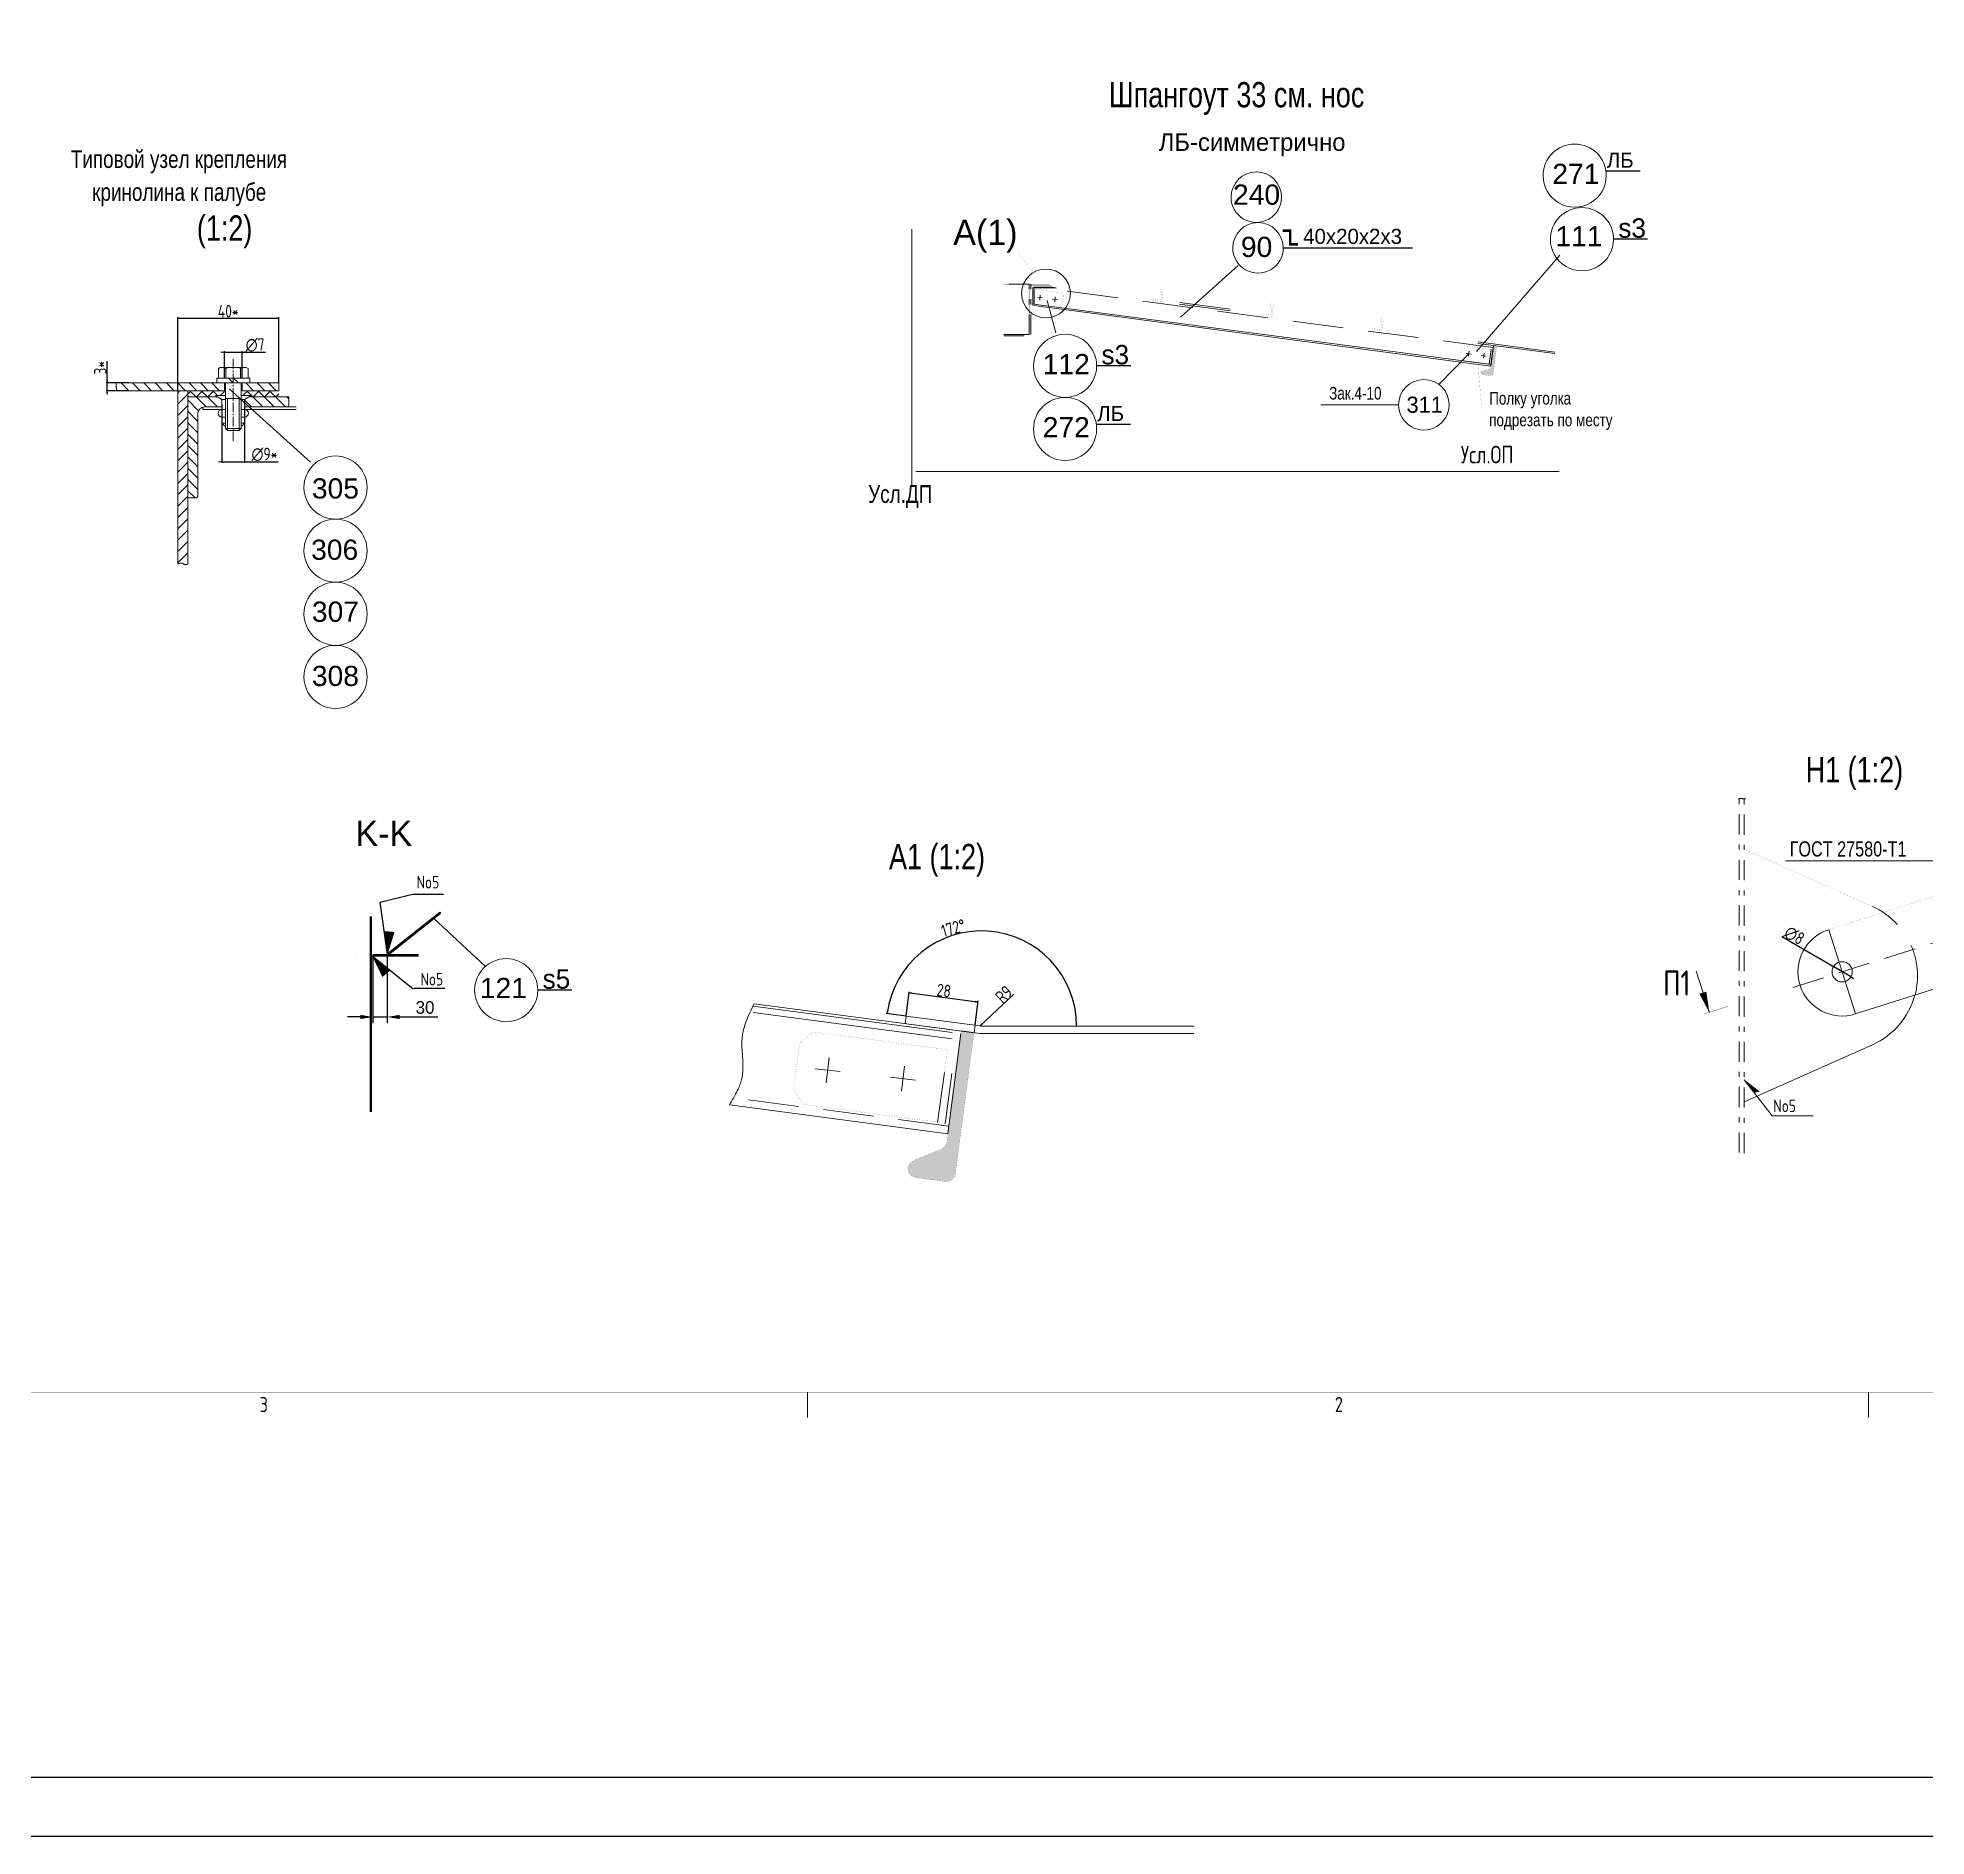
# Model space of a CAD drawing. Header units: millimetres. Extents: x 42007 to 66896, y -556 to 10827.
# Drawn here: x 58731 to 62469, y -556 to 3004 of the extents above; entities that cross this region are included whole.
import ezdxf
from ezdxf.enums import TextEntityAlignment as Align

# ---------------------------------------------------------------- set-up
doc = ezdxf.new("R2010")
doc.units = ezdxf.units.MM
for name, pattern in [('K5LT32769', [0]), ('K5LT32775', [0]), ('K5LT32781', [90, 40, -20, 10, -20]), ('K5LT32782', [150, 100, -50]), ('K5LT32783', [75, 50, -25]), ('K5LT32784', [95.25, 63.5, -31.75]), ('K5LT32785', [95.25, 63.5, -31.75]), ('K5LT32786', [25.318241, 20.818241, -1.5, 1.5, -1.5]), ('K5LT32787', [28.574999, 19.049999, -3.175, 3.175, -3.175]), ('K5LT_BASIC', [0]), ('K5LT_THIN', [0])]:
    doc.linetypes.add(name, pattern=pattern)
doc.layers.get('Defpoints').update_dxf_attribs({"color": 250})
doc.layers.add('pen_7', color=1, linetype='Continuous')
doc.styles.add('KDIMTEXTSTYLE', font='GOST_AU.SHX', dxfattribs={"width": 0.96, "oblique": 15, "height": 5})
doc.styles.add('KTEXTSTYLE', font='GOST_AU.SHX', dxfattribs={"width": 0.96, "height": 5})
doc.styles.add('style5', font='arial.ttf', dxfattribs={"height": 3})
doc.dimstyles.new('ISO-10', dxfattribs={"dimscale": 10, "dimtxt": 2.5, "dimasz": 2.5, "dimexe": 1.25, "dimexo": 0, "dimtad": 1, "dimdec": 0, "dimtxsty": 'Standard', "dimcen": 2.5, "dimclrd": 7, "dimclre": 7, "dimclrt": 6, "dimadec": 0, "dimazin": 0, "dimtfac": 1, "dimtdec": 0, "dimtmove": 0, "dimatfit": 3, "dimfxl": 0, "dimarcsym": 0})
doc.dimstyles.new('KDIMSTYLE (1.00)', dxfattribs={"dimtxt": 5, "dimasz": 1, "dimexe": 2, "dimexo": 0, "dimgap": 1, "dimtad": 1, "dimtxsty": 'KDIMTEXTSTYLE', "dimsah": 1, "dimcen": 0, "dimdle": 1, "dimadec": 0, "dimazin": 0, "dimtfac": 0.667, "dimtmove": 0, "dimatfit": 3, "dimfxl": 0, "dimtvp": 1, "dimtolj": 1, "dimtzin": 0, "dimarcsym": 0})
pattern_1 = [(135, (48885.602, 4706.25), (-11.22532, -11.22532), [])]
pattern_2 = [(45, (48885.602, 4706.25), (-11.22532, 11.22532), []), (135, (48885.602, 4706.25), (-11.22532, -11.22532), [])]

# ---------------------------------------------------------------- blocks, each defined once
blk = doc.blocks.new('KDIMARROW_02')
blk.add_hatch(color=0).paths.add_polyline_path([(4.5, 0), (5, 0.7), (0, 0), (5, -0.7)])
at = {"color": 0, "linetype": 'K5LT_THIN', "lineweight": 18}
for p, q in [((0, 0), (-1, 0)), ((5, 0.7), (0, 0)), ((0, 0), (5, -0.7)), ((0, 0), (7, 0)), ((4.5, 0), (5, 0.7)), ((5, -0.7), (4.5, 0))]:
    blk.add_line(p, q, dxfattribs=at)
blk = doc.blocks.new('*D435')
at = {"color": 0, "lineweight": -2, "transparency": 16777216}
for p, q in [((59100.4, 2330.2), (59100.4, 2383.4)), ((59101.4, 2381.4), (59134.4, 2381.4)), ((59135.4, 2330.2), (59135.4, 2383.4)), ((59135.4, 2381.4), (59181.4, 2381.4))]:
    blk.add_line(p, q, dxfattribs=at)
at = {"layer": 'Defpoints', "color": 0, "transparency": 16777216}
for p in [(59135.4, 2381.4), (59100.4, 2330.2), (59135.4, 2330.2)]:
    blk.add_point(p, dxfattribs=at)
at = {"color": 0, "lineweight": -2, "transparency": 16777216, "rotation": 180}
blk.add_blockref('KDIMARROW_02', (59100.4, 2381.4), dxfattribs=at)
at = {"color": 0, "lineweight": -2, "transparency": 16777216}
blk.add_blockref('KDIMARROW_02', (59135.4, 2381.4), dxfattribs=at)
at = {"color": 7, "transparency": 16777216, "insert": (59161.1, 2395.9), "char_height": 5, "attachment_point": 5, "style": 'KDIMTEXTSTYLE'}
blk.add_mtext('\\A1;\\H25.0;\\W0.965;\\Q0;\\Q0;\\Q0;∅\\Q0;\\H25.0;\\W0.965;\\Q0;\\H25.0;\\W0.965;\\Q0;\\Q0;7', dxfattribs=at)
blk = doc.blocks.new('*D436')
at = {"color": 0, "lineweight": -2, "transparency": 16777216}
for p, q in [((59095.4, 2278.1), (59095.4, 2162.8)), ((59140.4, 2278.1), (59140.4, 2162.8)), ((59096.4, 2164.8), (59139.4, 2164.8)), ((59140.4, 2164.8), (59206.7, 2164.8))]:
    blk.add_line(p, q, dxfattribs=at)
at = {"layer": 'Defpoints', "color": 0, "transparency": 16777216}
for p in [(59095.4, 2278.1), (59140.4, 2278.1), (59140.4, 2164.8)]:
    blk.add_point(p, dxfattribs=at)
at = {"color": 0, "lineweight": -2, "transparency": 16777216, "rotation": 180}
blk.add_blockref('KDIMARROW_02', (59095.4, 2164.8), dxfattribs=at)
at = {"color": 0, "lineweight": -2, "transparency": 16777216}
blk.add_blockref('KDIMARROW_02', (59140.4, 2164.8), dxfattribs=at)
at = {"color": 7, "transparency": 16777216, "insert": (59179.5, 2179.3), "char_height": 5, "attachment_point": 5, "style": 'KDIMTEXTSTYLE'}
blk.add_mtext('\\A1;\\H25.0;\\W0.965;\\Q0;\\Q0;\\Q0;∅\\Q0;\\H25.0;\\W0.965;\\Q0;\\H25.0;\\W0.965;\\Q0;\\Q0;9\\H25.0;\\W0.965;\\Q0;\\Q0;*', dxfattribs=at)
blk = doc.blocks.new('*D437')
at = {"color": 0, "lineweight": -2, "transparency": 16777216}
for p, q in [((58868.3, 2320.6), (58868.3, 2363.8)), ((58911.2, 2320.6), (58866.3, 2320.6)), ((58868.3, 2306.1), (58868.3, 2319.6)), ((58911.2, 2305.1), (58866.3, 2305.1))]:
    blk.add_line(p, q, dxfattribs=at)
at = {"layer": 'Defpoints', "color": 0, "transparency": 16777216}
for p in [(58868.3, 2320.6), (58911.2, 2320.6), (58911.2, 2305.1)]:
    blk.add_point(p, dxfattribs=at)
at = {"color": 0, "lineweight": -2, "transparency": 16777216}
for p, rotation in [((58868.3, 2320.6), 90), ((58868.3, 2305.1), 270)]:
    blk.add_blockref('KDIMARROW_02', p, dxfattribs=dict(at, rotation=rotation))
at = {"color": 7, "transparency": 16777216, "insert": (58854.8, 2350.7), "char_height": 5, "attachment_point": 5, "rotation": 90, "style": 'KDIMTEXTSTYLE'}
blk.add_mtext('\\A1;\\H25.0;\\W0.965;\\Q0;\\H25.0;\\W0.965;\\Q0;\\Q0;3\\H25.0;\\W0.965;\\Q0;\\Q0;*', dxfattribs=at)
blk = doc.blocks.new('KDIMARROW_01')
blk.add_hatch(color=0).paths.add_polyline_path([(0, 0), (-5, 0.7), (-4.5, 0), (-5, -0.7)])
at = {"color": 0, "linetype": 'K5LT_THIN', "lineweight": 13}
for p, q in [((-4.5, 0), (-5, 0.7)), ((-5, 0.7), (0, 0)), ((0, 0), (-5, -0.7)), ((-5, -0.7), (-4.5, 0)), ((0, 0), (-1, 0))]:
    blk.add_line(p, q, dxfattribs=at)
blk = doc.blocks.new('*D438')
at = {"color": 0, "lineweight": -2, "transparency": 16777216}
for p, q in [((59007.9, 2305.1), (59007.9, 2451.2)), ((59008.9, 2449.2), (59206.9, 2449.2)), ((59207.9, 2320.6), (59207.9, 2451.2))]:
    blk.add_line(p, q, dxfattribs=at)
at = {"layer": 'Defpoints', "color": 0, "transparency": 16777216}
for p in [(59207.9, 2449.2), (59207.9, 2320.6), (59007.9, 2305.1)]:
    blk.add_point(p, dxfattribs=at)
at = {"color": 0, "lineweight": -2, "transparency": 16777216, "rotation": 180}
blk.add_blockref('KDIMARROW_01', (59007.9, 2449.2), dxfattribs=at)
at = {"color": 0, "lineweight": -2, "transparency": 16777216}
blk.add_blockref('KDIMARROW_01', (59207.9, 2449.2), dxfattribs=at)
at = {"color": 7, "transparency": 16777216, "insert": (59107.9, 2462.7), "char_height": 5, "attachment_point": 5, "style": 'KDIMTEXTSTYLE'}
blk.add_mtext('\\A1;\\H25.0;\\W0.965;\\Q0;\\H25.0;\\W0.965;\\Q0;\\Q0;40\\H25.0;\\W0.965;\\Q0;\\Q0;*', dxfattribs=at)
blk = doc.blocks.new('*D439')
at = {"color": 0, "lineweight": -2, "transparency": 16777216}
blk.add_line((60449.9, 1067.1), (60410.3, 1072.4), dxfattribs=at)
blk.add_arc((60599.1, 1047.4), 188.4, 0.3041, 172.1605, dxfattribs=at)
at = {"layer": 'Defpoints', "color": 0, "transparency": 16777216}
for p in [(60700.4, 1206.3), (60449.9, 1067.1), (60599.1, 1047.4), (60599.1, 1047.4), (61019.5, 1047.4)]:
    blk.add_point(p, dxfattribs=at)
at = {"color": 0, "lineweight": -2, "transparency": 16777216}
for p, rotation in [((60412.3, 1072.1), 262.3125435411036), ((60787.5, 1047.4), 270.1520431275627)]:
    blk.add_blockref('KDIMARROW_01', p, dxfattribs=dict(at, rotation=rotation))
at = {"color": 7, "transparency": 16777216, "insert": (60543.4, 1241.5), "char_height": 5, "attachment_point": 5, "rotation": 16, "style": 'KDIMTEXTSTYLE'}
blk.add_mtext('\\A1;\\H25.0;\\W0.965;\\Q0;172°', dxfattribs=at)
blk = doc.blocks.new('*D440')
at = {"color": 0, "lineweight": -2, "transparency": 16777216}
for p, q in [((60449.9, 1067.1), (60456.3, 1115.1)), ((60457, 1113), (60591.5, 1095.2)), ((60586.4, 1049.1), (60592.7, 1097.1))]:
    blk.add_line(p, q, dxfattribs=at)
at = {"layer": 'Defpoints', "color": 0, "transparency": 16777216}
for p in [(60592.5, 1095.1), (60449.9, 1067.1), (60586.4, 1049.1)]:
    blk.add_point(p, dxfattribs=at)
at = {"color": 0, "lineweight": -2, "transparency": 16777216}
for p, rotation in [((60456, 1113.1), 172.4645866686665), ((60592.5, 1095.1), 352.4645866686665)]:
    blk.add_blockref('KDIMARROW_01', p, dxfattribs=dict(at, rotation=rotation))
at = {"color": 7, "transparency": 16777216, "insert": (60524.8, 1117.7), "char_height": 5, "attachment_point": 5, "rotation": 352.4646, "style": 'KDIMTEXTSTYLE'}
blk.add_mtext('\\A1;\\H25.0;\\W0.965;\\Q0;\\H25.0;\\W0.965;\\Q0;\\Q0;28', dxfattribs=at)
blk = doc.blocks.new('*D441')
at = {"color": 0, "lineweight": -2, "transparency": 16777216}
blk.add_line((60663.5, 1110.5), (60597.2, 1048.5), dxfattribs=at)
at = {"layer": 'Defpoints', "color": 0, "transparency": 16777216}
for p in [(60596.5, 1047.8), (60629.3, 1078.6)]:
    blk.add_point(p, dxfattribs=at)
at = {"color": 0, "lineweight": -2, "transparency": 16777216, "rotation": 223.0840982910468}
blk.add_blockref('KDIMARROW_01', (60596.5, 1047.8), dxfattribs=at)
at = {"color": 7, "transparency": 16777216, "insert": (60643.5, 1110.3), "char_height": 5, "attachment_point": 5, "rotation": 43.0841, "style": 'KDIMTEXTSTYLE'}
blk.add_mtext('\\A1;\\H25.0;\\W0.965;\\Q0;R\\H25.0;\\W0.965;\\Q0;\\Q0;9', dxfattribs=at)
blk = doc.blocks.new('*D443')
at = {"color": 0, "lineweight": -2, "transparency": 16777216}
for p, q in [((62285.8, 1164.9), (62183.5, 1224.4)), ((62319.5, 1145.3), (62286.6, 1164.4))]:
    blk.add_line(p, q, dxfattribs=at)
at = {"layer": 'Defpoints', "color": 0, "transparency": 16777216}
for p in [(62285.8, 1164.9), (62320.3, 1144.8)]:
    blk.add_point(p, dxfattribs=at)
at = {"color": 0, "lineweight": -2, "transparency": 16777216}
for p, rotation in [((62285.8, 1164.9), 149.8234899113208), ((62320.3, 1144.8), 329.8234899113207)]:
    blk.add_blockref('KDIMARROW_02', p, dxfattribs=dict(at, rotation=rotation))
at = {"color": 7, "transparency": 16777216, "insert": (62208.3, 1226.7), "char_height": 5, "attachment_point": 5, "rotation": 329.8235, "style": 'KDIMTEXTSTYLE'}
blk.add_mtext('\\A1;\\H25.0;\\W0.965;\\Q0;∅\\H25.0;\\W0.965;\\Q0;\\Q0;8', dxfattribs=at)
blk = doc.blocks.new('*D424')
at = {"color": 7, "lineweight": -2, "transparency": 16777216}
for p, q in [((59394.2, 1186.7), (59394.2, 1053)), ((59422.6, 1188), (59422.6, 1053)), ((59369.2, 1065.5), (59344.2, 1065.5)), ((59394.2, 1065.5), (59422.6, 1065.5)), ((59447.6, 1065.5), (59522.6, 1065.5))]:
    blk.add_line(p, q, dxfattribs=at)
at = {"color": 7, "transparency": 16777216}
for points in [[(59369.2, 1069.7), (59369.2, 1061.3), (59394.2, 1065.5)], [(59447.6, 1069.7), (59447.6, 1061.3), (59422.6, 1065.5)]]:
    blk.add_solid(points, dxfattribs=at)
at = {"layer": 'Defpoints', "color": 0, "transparency": 16777216}
for p in [(59394.2, 1186.7), (59422.6, 1188), (59422.6, 1065.5)]:
    blk.add_point(p, dxfattribs=at)
at = {"color": 6, "transparency": 16777216, "insert": (59497.6, 1084.2), "char_height": 25, "attachment_point": 5}
blk.add_mtext('30', dxfattribs=at)

msp = doc.modelspace()

# ---------------------------------------------------------------- hatches: boundary and pattern name
for points in [[(61619.411, 2393.843), (61612.876, 2394.707), (61607.056, 2350.715), (61606.214, 2349.061), (61604.372, 2348.013), (61589.853, 2343.819), (61588.01, 2342.77), (61587.168, 2341.116), (61587.551, 2339.3), (61589.058, 2337.809), (61591.284, 2337.041), (61606.968, 2334.966), (61609.317, 2335.128), (61611.159, 2336.177), (61612.001, 2337.83)], [(62020.409, 1111.287), (62034.183, 1115.651), (62039.958, 1074.748)], [(60584.522, 1034.672), (60559.738, 1037.951), (60530.64, 817.99), (60527.169, 809.621), (60519.979, 804.11), (60463.957, 780.946), (60456.767, 775.436), (60453.295, 767.069), (60454.472, 758.087), (60459.982, 750.898), (60468.349, 747.426), (60527.831, 739.557), (60536.813, 740.734), (60544.003, 746.244), (60547.475, 754.611)], [(62128.974, 915.532), (62140.07, 917.944), (62109.227, 941.271)]]:
    msp.add_hatch(color=7).paths.add_polyline_path(points)
h = msp.add_hatch()
h.set_pattern_fill('', style=0, pattern_type=0)
h.set_pattern_definition([(45, (48885.602, 4706.25), (-11.22532, 11.22532), [])])
edge = h.paths.add_edge_path()
edge.add_line((59007.948, 1963.436), (59011.717, 1963.436))
edge.add_line((59011.684, 1963.357), (59011.964, 1963.418))
edge.add_line((59011.964, 1963.418), (59013.26, 1963.577))
edge.add_line((59013.26, 1963.577), (59013.292, 1963.578))
edge.add_line((59013.292, 1963.578), (59013.355, 1963.58))
edge.add_line((59013.355, 1963.58), (59013.481, 1963.582))
edge.add_line((59013.481, 1963.582), (59013.733, 1963.578))
edge.add_line((59013.733, 1963.578), (59014.237, 1963.547))
edge.add_line((59014.237, 1963.547), (59015.061, 1963.435))
edge.add_line((59015.061, 1963.435), (59015.307, 1963.389))
edge.add_line((59015.287, 1963.436), (59027.948, 1963.436))
edge.add_line((59027.948, 1963.436), (59027.948, 2093.104))
edge.add_line((59027.948, 2093.104), (59027.948, 2293.104))
edge.add_line((59027.948, 2293.104), (59027.948, 2305.104))
edge.add_line((59027.948, 2305.104), (59007.948, 2305.104))
edge.add_line((59007.948, 2305.104), (59007.948, 1963.436))
h = msp.add_hatch()
h.set_pattern_fill('', style=0, pattern_type=0)
h.set_pattern_definition(pattern_2)
h.paths.add_polyline_path([(59027.948, 2305.104), (59027.948, 2293.104), (59086.788, 2293.104), (59082.458, 2295.604), (59100.448, 2295.604), (59100.448, 2305.104)])
h = msp.add_hatch()
h.set_pattern_fill('', angle=90, style=0, pattern_type=0)
h.set_pattern_definition(pattern_1)
h.paths.add_polyline_path([(59060.705, 2273.101), (59095.448, 2273.104), (59095.448, 2288.104), (59086.788, 2293.104), (59027.948, 2293.104), (59027.948, 2093.104), (59042.948, 2093.104), (59045.636, 2093.888), (59047.481, 2095.994), (59047.948, 2098.104), (59047.948, 2260.604), (59048.742, 2264.987), (59051.022, 2268.813), (59054.499, 2271.597), (59058.731, 2272.985)])
h = msp.add_hatch()
h.set_pattern_fill('', style=0, pattern_type=0)
h.set_pattern_definition(pattern_2)
h.paths.add_polyline_path([(59135.448, 2305.104), (59135.448, 2295.604), (59153.438, 2295.604), (59149.108, 2293.104), (59207.948, 2293.104), (59207.948, 2305.104)])
h = msp.add_hatch()
h.set_pattern_fill('', angle=90, style=0, pattern_type=0)
h.set_pattern_definition(pattern_1)
h.paths.add_polyline_path([(59222.948, 2273.104), (59225.636, 2273.888), (59227.481, 2275.994), (59227.948, 2278.104), (59227.948, 2293.104), (59149.108, 2293.104), (59140.448, 2288.104), (59140.448, 2273.104)])

# ---------------------------------------------------------------- linework, layer by layer
at = {"color": 0}
for p, q in [((61902.89, 2739.961), (61835.4, 2739.961)), ((61196.635, 2588.098), (61452.33, 2588.22)), ((61917.855, 2605.266), (61850.366, 2605.266)), ((60894.668, 2354.603), (60827.178, 2354.603)), ((60894.05, 2238.366), (60826.561, 2238.366)), ((59514.496, 1261.381), (59616.383, 1166.164)), ((59788.286, 1118.557), (59720.797, 1118.557))]:
    msp.add_line(p, q, dxfattribs=at)
at = {"color": 7, "linetype": 'K5LT32769', "lineweight": 18}
for p, q in [((60461.575, 2116.874), (60461.575, 2624.817)), ((61107.559, 2553.529), (60992.859, 2451.059)), ((61579.389, 2382.893), (61743.987, 2573.537)), ((60742.748, 2508.805), (60700.611, 2508.831)), ((60700.611, 2508.831), (60700.611, 2474.031)), ((60702.584, 2510.218), (60739.437, 2510.218)), ((60702.584, 2509.218), (60739.437, 2509.218)), ((60739.453, 2509.241), (60747.122, 2508.227)), ((60739.584, 2510.233), (60747.253, 2509.218)), ((61607.892, 2357.034), (60702.55, 2476.795)), ((61607.499, 2354.06), (60702.642, 2473.756)), ((60709.97, 2490.044), (60719.908, 2488.933)), ((60715.495, 2494.457), (60714.384, 2484.519)), ((60729.202, 2483.913), (60746.47, 2419.909)), ((60739.784, 2486.705), (60749.722, 2485.594)), ((60745.308, 2491.119), (60744.197, 2481.181)), ((60991.332, 2476.925), (61091.332, 2463.697)), ((60991.725, 2479.899), (61091.725, 2466.671)), ((60643.584, 2416.318), (60693.584, 2416.318)), ((61581.955, 2398.797), (61734.074, 2378.675)), ((61582.349, 2401.772), (61734.468, 2381.649)), ((61612.744, 2393.714), (61607.499, 2354.06)), ((61504.582, 2317.802), (61563.726, 2378.573)), ((61558.773, 2379.253), (61568.68, 2377.893)), ((61564.406, 2383.527), (61563.046, 2373.62)), ((61588.493, 2375.167), (61598.4, 2373.807)), ((61594.127, 2379.441), (61592.767, 2369.534)), ((58886.608, 2320.611), (59207.948, 2320.611)), ((58911.168, 2305.104), (58895.661, 2320.611)), ((58933.619, 2305.104), (58918.112, 2320.611)), ((58956.07, 2305.104), (58940.562, 2320.611)), ((58978.52, 2305.104), (58963.013, 2320.611)), ((59000.971, 2305.104), (58985.464, 2320.611)), ((59023.421, 2305.104), (59007.914, 2320.611)), ((59045.872, 2305.104), (59030.365, 2320.611)), ((59068.323, 2305.104), (59052.816, 2320.611)), ((59090.773, 2305.104), (59075.266, 2320.611)), ((59085.248, 2320.774), (59085.248, 2330.176)), ((59150.648, 2330.176), (59085.248, 2330.176)), ((59150.648, 2320.774), (59085.248, 2320.774)), ((59092.67, 2351.565), (59088.76, 2349.307)), ((59088.76, 2330.176), (59088.76, 2349.307)), ((59092.67, 2351.565), (59143.226, 2351.565)), ((59100.448, 2305.104), (59100.448, 2320.611)), ((59102.392, 2268.104), (59102.392, 2320.611)), ((59102.392, 2230.752), (59102.392, 2320.611)), ((59103.354, 2330.176), (59103.354, 2349.307)), ((59107.948, 2330.774), (59117.948, 2320.774)), ((59117.948, 2330.774), (59127.948, 2320.774)), ((59132.542, 2330.176), (59132.542, 2349.307)), ((59133.504, 2230.752), (59133.504, 2320.611)), ((59135.448, 2305.104), (59135.448, 2320.611)), ((59158.125, 2305.104), (59142.618, 2320.611)), ((59143.226, 2351.565), (59147.136, 2349.307)), ((59147.136, 2330.176), (59147.136, 2349.307)), ((59150.648, 2330.176), (59150.648, 2320.774)), ((59180.576, 2305.104), (59165.069, 2320.611)), ((59203.027, 2305.104), (59187.52, 2320.611)), ((59207.948, 2320.611), (59207.948, 2305.104)), ((58886.179, 2305.104), (59102.392, 2305.104)), ((58888.718, 2305.104), (58886.762, 2307.059)), ((59007.948, 1961.998), (59007.948, 2305.104)), ((59027.948, 1961.878), (59027.948, 2305.104)), ((59027.948, 2093.104), (59027.948, 2293.104)), ((59027.948, 2293.104), (59086.788, 2293.104)), ((59082.458, 2295.604), (59095.448, 2288.104)), ((59082.458, 2295.604), (59102.392, 2295.604)), ((59095.448, 2268.104), (59095.448, 2288.104)), ((59095.448, 2288.104), (59102.392, 2288.104)), ((59133.504, 2289.826), (59102.392, 2289.826)), ((59106.281, 2268.104), (59106.281, 2289.826)), ((59106.281, 2226.863), (59106.281, 2289.826)), ((59129.615, 2226.863), (59129.615, 2289.826)), ((59133.504, 2295.604), (59153.438, 2295.604)), ((59140.448, 2288.104), (59133.504, 2288.104)), ((59135.675, 2305.104), (59135.448, 2305.33)), ((59135.448, 2305.104), (59207.948, 2305.104)), ((59153.438, 2295.604), (59140.448, 2288.104)), ((59140.448, 2268.104), (59140.448, 2288.104)), ((59149.108, 2293.104), (59227.948, 2293.104)), ((59227.948, 2293.104), (59227.948, 2278.104)), ((59047.948, 2260.604), (59047.948, 2098.104)), ((59057.948, 2267.604), (59057.948, 2272.604)), ((59057.948, 2268.104), (59102.392, 2268.104)), ((59095.448, 2273.104), (59060.189, 2273.101)), ((59072.948, 2273.104), (59095.448, 2273.104)), ((59095.448, 2240.968), (59095.448, 2253.104)), ((59095.448, 2253.104), (59102.392, 2253.104)), ((59133.504, 2268.104), (59242.213, 2268.104)), ((59133.504, 2253.104), (59140.448, 2253.104)), ((59222.948, 2273.104), (59140.448, 2273.104)), ((59140.448, 2273.104), (59222.948, 2273.104)), ((59140.448, 2273.104), (59242.213, 2273.104)), ((59140.448, 2240.968), (59140.448, 2253.104)), ((61425.01, 2277.484), (61270.927, 2277.484)), ((59095.448, 2240.968), (59100.448, 2235.968)), ((59095.448, 2240.968), (59102.392, 2240.968)), ((59102.392, 2235.968), (59100.448, 2235.968)), ((59102.392, 2230.752), (59106.281, 2226.863)), ((59102.392, 2230.752), (59117.948, 2230.752)), ((59106.281, 2226.863), (59117.948, 2226.863)), ((59133.504, 2230.752), (59117.948, 2230.752)), ((59129.615, 2226.863), (59117.948, 2226.863)), ((59133.504, 2230.752), (59129.615, 2226.863)), ((59133.504, 2240.968), (59140.448, 2240.968)), ((59135.448, 2235.968), (59133.504, 2235.968)), ((59135.448, 2235.968), (59140.448, 2240.968)), ((60469.03, 2145.18), (61742.982, 2145.18)), ((59042.948, 2093.104), (59027.948, 2093.104)), ((62190.909, 1374.491), (62562.467, 1374.491)), ((62276.629, 1238.294), (62329.475, 1071.475)), ((62329.471, 1071.488), (62770.378, 1211.132)), ((62040.19, 1074.315), (62014.184, 1156.391)), ((60146.898, 1087.056), (60541.367, 1034.875)), ((60149.212, 1091.793), (60542.022, 1039.831)), ((60146.898, 1074.312), (60541.367, 1022.13)), ((60445.123, 1052.653), (60584.522, 1034.213)), ((60449.915, 1067.15), (60447.947, 1052.279)), ((60449.915, 1067.15), (60596.156, 1047.805)), ((60584.522, 1034.672), (60586.37, 1049.099)), ((60602.058, 1047.416), (61019.522, 1047.416)), ((60558.544, 1032.602), (60532.316, 834.33)), ((60559.738, 1037.951), (60595.575, 1032.747)), ((60602.043, 1032.416), (61019.522, 1032.416)), ((62109.227, 897.336), (62362.953, 1010.304)), ((60297.455, 984.974), (60291.9, 935.283)), ((60269.832, 962.906), (60319.523, 957.351)), ((60418.9, 946.214), (60468.591, 940.659)), ((60446.523, 968.281), (60440.968, 918.591)), ((62164.49, 870.035), (62109.227, 941.271)), ((60532.316, 834.33), (60100.276, 891.482)), ((62245.717, 870.035), (62164.49, 870.035)), ((60255.031, 322.675), (60255.031, 272.675)), ((62355.031, 322.675), (62355.031, 272.675))]:
    msp.add_line(p, q, dxfattribs=at)
at = {"color": 7, "linetype": 'K5LT32781', "lineweight": 18}
for p, q in [((60693.584, 2516.318), (60643.584, 2516.318)), ((60693.584, 2416.318), (60693.584, 2516.318)), ((60696.584, 2416.318), (60696.584, 2516.318)), ((60643.584, 2416.318), (60693.584, 2416.318)), ((60643.584, 2413.849), (60693.584, 2413.849)), ((62099.227, 796.834), (62099.227, 1497.958)), ((62109.227, 796.033), (62109.227, 1497.157))]:
    msp.add_line(p, q, dxfattribs=at)
at = {"color": 7, "linetype": 'K5LT32782', "lineweight": 18}
for p, q in [((60700.584, 2477.328), (60700.584, 2506.748)), ((60703.584, 2477.328), (60703.584, 2506.748)), ((61612.351, 2390.74), (60739.662, 2506.182)), ((61604.507, 2358.306), (61608.368, 2386.998)), ((61607.48, 2357.905), (61611.341, 2386.598)), ((60512.358, 856.222), (60531.662, 999.684)), ((60527.223, 854.22), (60546.528, 997.685)), ((60534.283, 849.201), (60108.428, 905.534))]:
    msp.add_line(p, q, dxfattribs=at)
at = {"color": 7, "linetype": 'K5LT32787', "lineweight": 18}
msp.add_line((59117.948, 2205.817), (59117.948, 2368.492), dxfattribs=at)
at = {"color": 4}
for p, q in [((59270.529, 2163.767), (59109.78, 2309.257)), ((59408.529, 1292.8), (59472.501, 1308.914)), ((59472.501, 1308.914), (59533.89, 1308.914)), ((59423.091, 1189.353), (59408.529, 1292.8)), ((59422.598, 1190.464), (59526.55, 1272.956)), ((59424.294, 1188.771), (59528.228, 1271.249)), ((59526.54, 1272.966), (59528.23, 1271.246)), ((59389.725, 877.507), (59389.725, 1264.678)), ((59391.725, 877.507), (59391.725, 1264.678)), ((59392.988, 1186.768), (59474.287, 1121.163)), ((59394.487, 1188.955), (59484.487, 1188.955)), ((59394.487, 1186.388), (59484.487, 1186.388)), ((59475.262, 1122.439), (59536.65, 1122.439))]:
    msp.add_line(p, q, dxfattribs=at)
at = {"color": 7, "linetype": 'K5LT32784', "lineweight": 18}
msp.add_line((62205.48, 1123.954), (62987.589, 1371.765), dxfattribs=at)
at = {"color": 2}
for points in [[(42007.102, -556.488), (66124.1, -556.488), (66124.1, 6894.349), (42007.102, 6894.349)], [(42239.188, -439.554), (65841.366, -439.554), (65841.366, 6859.821), (42239.188, 6859.821)]]:
    msp.add_lwpolyline(points, close=True, dxfattribs=at)
at = {"color": 7, "linetype": 'K5LT32769', "const_width": 0.18}
msp.add_lwpolyline([(56055.031, 272.675), (64465.031, 272.675), (64465.031, 6212.675), (56055.031, 6212.675)], close=True, dxfattribs=at)
at = {"color": 1, "linetype": 'K5LT32775', "true_color": 0xff0000, "const_width": 0.18}
msp.add_lwpolyline([(56255.031, 6162.675), (64415.031, 6162.675), (64415.031, 322.675), (56255.031, 322.675)], close=True, dxfattribs=at)
at = {"color": 0, "const_width": 5}
msp.add_lwpolyline([(61195.269, 2621.989), (61210.294, 2621.989), (61210.294, 2594.961), (61226.07, 2594.961)], dxfattribs=at)
at = {"color": 7, "linetype": 'K5LT32769', "const_width": 0.18}
for points in [[(60700.938, 2538.741), (60671.667, 2579.137), (60541.392, 2579.137)], [(60643.584, 2516.318), (60720.684, 2516.318), (60733.584, 2516.318)], [(60693.584, 2416.315), (60693.584, 2418.818), (60693.584, 2516.318)], [(60736.584, 2514.318), (60736.584, 2510.318), (60700.584, 2510.318), (60700.584, 2474.318), (60696.584, 2474.318), (60696.584, 2514.318), (60736.584, 2514.318)], [(60955.81, 2482.229), (60958.616, 2503.444), (60958.414, 2504.984), (60957.47, 2506.217), (60956.036, 2506.812), (60954.496, 2506.61), (60953.263, 2505.665), (60952.668, 2504.231), (60952.518, 2503.095), (60952.576, 2501.996), (60953.027, 2500.992), (60953.81, 2500.218), (60954.443, 2499.789), (60955.225, 2499.015), (60955.676, 2498.011), (60955.735, 2496.912), (60954.089, 2484.474), (60953.416, 2483.958), (60936.761, 2486.161), (60936.087, 2485.645), (60935.904, 2484.257), (60955.136, 2481.713), (60955.81, 2482.229)], [(61174.01, 2453.365), (61176.816, 2474.58), (61176.614, 2476.12), (61175.67, 2477.353), (61174.235, 2477.948), (61172.696, 2477.746), (61171.463, 2476.801), (61170.868, 2475.367), (61170.718, 2474.231), (61170.776, 2473.132), (61171.227, 2472.127), (61172.01, 2471.353), (61172.642, 2470.925), (61173.425, 2470.151), (61173.876, 2469.147), (61173.935, 2468.048), (61172.289, 2455.61), (61171.616, 2455.094), (61154.961, 2457.297), (61154.287, 2456.781), (61154.104, 2455.393), (61173.336, 2452.849), (61174.01, 2453.365)], [(61392.107, 2424.514), (61394.914, 2445.73), (61394.712, 2447.269), (61393.767, 2448.502), (61392.333, 2449.097), (61390.793, 2448.895), (61389.561, 2447.951), (61388.966, 2446.516), (61388.815, 2445.381), (61388.874, 2444.281), (61389.325, 2443.277), (61390.108, 2442.503), (61390.74, 2442.075), (61391.523, 2441.301), (61391.974, 2440.296), (61392.032, 2439.197), (61390.387, 2426.759), (61389.713, 2426.243), (61373.058, 2428.447), (61372.385, 2427.93), (61372.201, 2426.542), (61391.434, 2423.998), (61392.107, 2424.514)], [(61619.411, 2393.843), (61612.876, 2394.707), (61607.056, 2350.715), (61606.214, 2349.061), (61604.372, 2348.013), (61589.853, 2343.819), (61588.01, 2342.77), (61587.168, 2341.116), (61587.551, 2339.3), (61589.058, 2337.809), (61591.284, 2337.041), (61606.968, 2334.966), (61609.317, 2335.128), (61611.159, 2336.177), (61612.001, 2337.83), (61619.411, 2393.843)], [(61619.411, 2393.843), (61612.876, 2394.707), (61607.056, 2350.715), (61606.214, 2349.061), (61604.372, 2348.013), (61589.853, 2343.819), (61588.01, 2342.77), (61587.168, 2341.116), (61587.551, 2339.3), (61589.058, 2337.809), (61591.284, 2337.041), (61606.968, 2334.966), (61609.317, 2335.128), (61611.159, 2336.177), (61612.001, 2337.83), (61619.411, 2393.843)], [(61619.411, 2393.841), (61612.876, 2394.705), (61606.942, 2349.854)], [(61582.435, 2358.441), (61589.071, 2270.654), (61860.91, 2270.654)], [(59135.448, 2320.611), (59207.948, 2320.611), (59207.948, 2305.104), (59133.504, 2305.104)], [(59086.788, 2293.104), (59027.948, 2293.104), (59027.948, 2305.104), (59102.392, 2305.104)], [(59135.448, 2305.104), (59207.948, 2305.104), (59207.948, 2293.104), (59149.108, 2293.104)], [(62362.953, 1284.366), (62109.227, 1397.336), (62109.227, 897.336)], [(62725.082, 1354.136), (62717.526, 1377.99), (62276.629, 1238.294)], [(60239.321, 1014.308), (60226.634, 920.16), (60248.079, 892.106), (60512.371, 857.143), (60531.703, 1000.849), (60267.444, 1035.807), (60239.321, 1014.308)], [(60584.522, 1034.672), (60559.738, 1037.951), (60530.64, 817.99), (60527.169, 809.621), (60519.979, 804.11), (60463.957, 780.946), (60456.767, 775.436), (60453.295, 767.069), (60454.472, 758.087), (60459.982, 750.898), (60468.349, 747.426), (60527.831, 739.557), (60536.813, 740.734), (60544.003, 746.244), (60547.475, 754.611), (60584.522, 1034.672)]]:
    msp.add_lwpolyline(points, dxfattribs=at)
at = {"color": 7, "linetype": 'K5LT32783', "const_width": 0.18}
for points in [[(60700.584, 2506.748), (60757.455, 2499.024), (60761.744, 2493.401), (60759.211, 2474.572), (60753.59, 2470.284), (60700.616, 2477.412), (60700.584, 2506.748)], [(61608.407, 2387.227), (61555.555, 2394.219), (61549.942, 2389.917), (61547.451, 2371.081), (61551.752, 2365.469), (61604.61, 2358.477), (61608.407, 2387.227)]]:
    msp.add_lwpolyline(points, dxfattribs=at)
at = {"color": 7, "linetype": 'K5LT32785', "const_width": 0.001}
for points in [[(60747.253, 2509.218), (60747.212, 2509.224), (61612.886, 2394.704)], [(60750.496, 2507.775), (61612.754, 2393.713)], [(59242.213, 2268.104), (59420.087, 2244.712)], [(59242.557, 2273.256), (59242.351, 2273.284), (59421.787, 2249.517)]]:
    msp.add_lwpolyline(points, dxfattribs=at)
at = {"color": 4}
for points in [[(59423.611, 1189.871, 0, 20, 0), (59427.257, 1234.579, 20, 20, 0)], [(59392.963, 1186.034, 0, 20, 0), (59420.839, 1150.891, 20, 20, 0)]]:
    msp.add_lwpolyline(points, format="xyseb", dxfattribs=at)
at = {"color": 7, "linetype": 'K5LT32786', "const_width": 0.18}
msp.add_lwpolyline([(59389.725, 1189.678), (59389.725, 1188.678), (59389.432, 1187.971), (59388.725, 1187.678), (59363.725, 1187.678), (59362.725, 1187.41), (59361.993, 1186.678), (59361.725, 1185.678), (59361.725, 1170.678), (59361.432, 1169.971), (59360.725, 1169.678), (59359.725, 1169.678), (59359.725, 1189.678), (59389.725, 1189.678)], dxfattribs=at)
msp.add_lwpolyline([(59389.725, 1189.678), (59389.725, 1188.678), (59389.432, 1187.971), (59388.725, 1187.678), (59363.725, 1187.678), (59362.725, 1187.41), (59361.993, 1186.678), (59361.725, 1185.678), (59361.725, 1170.678), (59361.432, 1169.971), (59360.725, 1169.678), (59359.725, 1169.678), (59359.725, 1189.678), (59389.725, 1189.678)], dxfattribs=at)
at = {"color": 5, "linetype": 'K5LT_BASIC', "true_color": 0x0000ff, "const_width": 0.6}
msp.add_lwpolyline([(62028.559, 1071.136), (62076.682, 1086.384)], dxfattribs=at)
at = {"color": 7, "linetype": 'K5LT32769', "lineweight": 18}
for centre, radius in [((60726.778, 2497.886), 48.34), ((62303.052, 1154.884), 20)]:
    msp.add_circle(centre, radius, dxfattribs=at)
for centre, radius, start, end in [((61773.518, 2731.197), 62.5, 0, 179.999977), ((61143.188, 2688.477), 50, 0, 179.999977), ((61773.518, 2731.197), 62.5, 179.999977, 0), ((61143.188, 2688.477), 50, 179.999977, 0), ((61787.866, 2605.266), 62.5, 0, 179.999977), ((61146.635, 2588.098), 50, 0, 179.999977), ((61146.635, 2588.098), 50, 179.999977, 0), ((61787.866, 2605.266), 62.5, 179.999977, 0), ((60739.437, 2506.318), 3.9, 86.233071, 90), ((60739.437, 2506.318), 2.9, 86.232559, 90), ((60739.437, 2506.318), 2.9, 82.463368, 86.232609), ((60739.437, 2506.318), 3.9, 82.464137, 86.233042), ((60764.678, 2354.603), 62.5, 0, 179.999977), ((59096.057, 2338.644), 12.921, 55.615753, 124.384247), ((59117.948, 2303.267), 48.298, 72.412046, 107.587954), ((59139.839, 2338.644), 12.921, 55.615753, 124.384247), ((60764.678, 2354.603), 62.5, 179.999977, 0), ((61475.01, 2277.484), 50, 0, 179.999977), ((60764.678, 2229.603), 62.5, 0, 179.999977), ((59060.448, 2260.604), 12.5, 90, 180), ((59095.448, 2260.604), 7.5, 90, 270), ((59140.448, 2260.604), 7.5, 270, 90), ((59222.948, 2278.104), 5, 270, 0), ((61475.01, 2277.484), 50, 179.999977, 0), ((60764.678, 2229.603), 62.5, 179.999977, 0), ((59320.389, 2113.714), 62.5, 0, 179.999977), ((59042.948, 2098.104), 5, 270, 0), ((59320.389, 2113.714), 62.5, 179.999977, 0), ((59320.389, 1988.714), 62.5, 0, 179.999977), ((59320.389, 1988.714), 62.5, 179.999977, 0), ((59320.389, 1863.714), 62.5, 0, 179.999977), ((59320.389, 1863.714), 62.5, 179.999977, 0), ((59320.389, 1738.714), 62.5, 0, 179.999977), ((59320.389, 1738.714), 62.5, 179.999977, 0), ((62301.941, 1147.335), 150, 56.559694, 65.999142), ((62303.057, 1154.886), 87.494, 107.580738, 197.57743), ((59658.297, 1118.557), 62.5, 0, 179.999977), ((62303.057, 1154.886), 87.495, 197.577439, 287.574215), ((59658.297, 1118.557), 62.5, 179.999977, 0), ((62301.941, 1147.335), 150, 294.000595, 345.062841), ((60602.058, 1092.416), 45, 262.464587, 270), ((60603.746, 1129.199), 96.797, 265.157897, 268.991805), ((60602.043, 1092.416), 60, 266.233149, 269.999842)]:
    msp.add_arc(centre, radius, start, end, dxfattribs=at)
at = {"color": 7, "linetype": 'K5LT32782', "lineweight": 18}
msp.add_arc((62302.188, 1146.667), 150, 345.384658, 56.910144, dxfattribs=at)
at = {"color": 7, "linetype": 'K5LT32769', "lineweight": 18}
for points, knots in [([(58886.608, 2320.611), (58886.293, 2319.666), (58885.988, 2318.345), (58885.967, 2316.551), (58886.083, 2315.069), (58886.383, 2313.199), (58886.742, 2311.11), (58886.908, 2309.244), (58886.831, 2307.749), (58886.575, 2306.447), (58886.323, 2305.595), (58886.179, 2305.104)], [0, 0, 0, 0, 2.09406945, 2.81260612, 3.76413878, 5.21174597, 6.78909198, 8.21822106, 9.13562696, 9.92301996, 11, 11, 11, 11]), ([(59007.948, 1961.998), (59009.577, 1962.74), (59011.572, 1963.768), (59014.009, 1964.199), (59014.903, 1964.242), (59015.637, 1964.186), (59016.288, 1964.056), (59016.921, 1963.846), (59017.64, 1963.517), (59018.555, 1962.997), (59019.622, 1962.316), (59020.738, 1961.659), (59021.695, 1961.241), (59022.451, 1961.046), (59023.078, 1960.967), (59023.75, 1960.953), (59024.559, 1961.019), (59025.988, 1961.275), (59027.13, 1961.629), (59027.948, 1961.878)], [0, 0, 0, 0, 4.86774654, 5.8640244, 6.61860933, 7.26231943, 7.8325794, 8.39487534, 9.0471356, 9.95020026, 11.21379008, 12.44256982, 13.41996407, 14.00397403, 14.53056265, 15.11155848, 15.8035743, 16.70373087, 19, 19, 19, 19]), ([(62097.169, 1497.295), (62098.365, 1497.711), (62099.889, 1498.248), (62101.73, 1498.326), (62102.595, 1498.25), (62103.609, 1498.059), (62104.835, 1497.73), (62106.182, 1497.35), (62107.382, 1497.104), (62108.307, 1497.046), (62108.944, 1497.096), (62109.432, 1497.197), (62109.851, 1497.338), (62110.288, 1497.539), (62110.882, 1497.88), (62111.326, 1498.185), (62111.61, 1498.38)], [0, 0, 0, 0, 4.09341725, 5.03244606, 5.86744907, 6.86029825, 8.32432963, 9.91970882, 11.33196018, 12.22774819, 12.86913004, 13.36762769, 13.81295552, 14.27995384, 14.90021085, 16, 16, 16, 16]), ([(60149.213, 1091.796), (60140.824, 1074.47), (60129.862, 1052.575), (60125.207, 1024.957), (60124.668, 1011.208), (60125.416, 995.48), (60126.803, 977.943), (60127.181, 961.193), (60125.642, 947.503), (60122.71, 936.29), (60118.47, 924.991), (60111.093, 909.81), (60104.431, 898.53), (60100.276, 891.482)], [0, 0, 0, 0, 3.61168574, 4.42052365, 5.17303613, 6.15588676, 7.33506008, 8.4329369, 9.25207979, 9.87775478, 10.57507787, 11.48424252, 13, 13, 13, 13])]:
    msp.add_open_spline(points, degree=3, knots=knots, dxfattribs=at)

# ---------------------------------------------------------------- texts
at = {"color": 7, "attachment_point": 1}
for s, insert, char_height, style in [('{\\H20.83x;\\W0.765;Шпангоут 33 см. нос}', (60851.42, 2916.348), 2.4, 'style5'), ('\\H3.5;\\W0.965;\\Q15;\\Q0;\\H35.00;ЛБ-симметрично', (60950.069, 2815.083), 2.4, 'style5'), ('\\H3.5;\\W0.965;\\Q15;\\Q0;\\W0.765;\\H35.00;Типовой узел крепления ', (58796.283, 2781.314), 2.4, 'style5'), ('\\H3.5;\\W0.965;\\Q15;\\Q0;\\H30.00;ЛБ', (61837.131, 2776.709), 3, 'style5'), ('\\H3.5;\\W0.965;\\Q15;\\Q0;\\W0.765;\\H35.00;кринолина к палубе', (58838.637, 2716.179), 2.4, 'style5'), ('\\H3.5;\\W0.965;\\Q15;\\Q0;\\W0.765;\\H50.00; (1:2)', (59030.971, 2652.487), 2.4, 'style5'), ('\\H3.5;\\W0.965;\\Q15;\\Q0;\\H50.00;А(1)', (60543.194, 2643.794), 2.4, 'style5'), ('{\\H10x;\\W0.965;40х20х2х3}', (61236.063, 2625.903), 3, 'style5'), ('{\\H12.8x;\\W0.965;s3}', (61859.921, 2646.552), 3, 'style5'), ('{\\H12.8x;\\W0.965;s3}', (60836.733, 2395.889), 3, 'style5'), ('\\H3.5;\\W0.965;\\Q15;\\Q0;\\W0.765;\\H25.00;Зак.4-10', (61287.455, 2312.827), 3, 'style5'), ('\\H3.5;\\W0.965;\\Q15;\\Q0;\\W0.765;\\H25.00;Полку уголка ', (61604.206, 2302.899), 3, 'style5'), ('\\H3.5;\\W0.965;\\Q15;\\Q0;\\H30.00;ЛБ', (60828.292, 2275.115), 3, 'style5'), ('\\H3.5;\\W0.965;\\Q15;\\Q0;\\W0.765;\\H25.00;подрезать по месту', (61604.206, 2259.902), 3, 'style5'), ('\\H3.5;\\W0.965;\\Q15;\\Q0;\\H35.00;Усл.ОП', (61548.073, 2196.424), 2.5, 'KTEXTSTYLE'), ('\\H3.5;\\W0.965;\\Q15;\\Q0;\\W0.765;\\H35.00;Усл.ДП', (60374.866, 2118.336), 2.4, 'style5'), ('\\H3.5;\\W0.965;\\Q15;\\Q0;\\W0.765;\\H50.00;Н1 (1:2)', (62230.816, 1580.168), 2.4, 'style5'), ('\\H3.5;\\W0.965;\\Q15;\\Q0;\\W0.765;\\H50.00;А1 (1:2)', (60416.106, 1407.979), 2.4, 'style5'), ('\\H3.5;\\W0.965;\\Q15;\\Q0;\\W0.765;\\H30.00;ГОСТ 27580-T1', (62199.145, 1413.163), 3, 'style5'), ('{\\H10x;\\W0.965;No5}', (59480.741, 1344.867), 2.5, 'KTEXTSTYLE'), ('{\\H12.8x;\\W0.965;s5}', (59730.352, 1159.842), 3, 'style5'), ('{\\H10x;\\W0.965;No5}', (59488.478, 1152.624), 2.5, 'KTEXTSTYLE'), ('\\H3.5;\\W0.965;\\Q15;\\Q0;\\H25.00;No5', (62166.72, 902.041), 2.5, 'KTEXTSTYLE'), ('\\H3.5;\\W0.965;\\Q15;\\Q0;\\H30.00;{\\c16711935;3}', (59170.167, 313.13), 3, 'KTEXTSTYLE'), ('\\H3.5;\\W0.965;\\Q15;\\Q0;\\H30.00;{\\c16711935;2}', (61298.748, 313.156), 3, 'KTEXTSTYLE')]:
    msp.add_mtext(s, dxfattribs=dict(at, insert=insert, char_height=char_height, style=style))
at = {"color": 7, "attachment_point": 1, "rotation": 359.99983}
for s, insert, char_height, style in [('{\\H16.67x;\\W0.965;K-K}', (59359.759, 1454.162), 3, 'style5'), ('\\H3.5;\\W0.965;\\Q15;\\Q0;\\H50.00;П1', (61948.611, 1157.657), 2.5, 'KTEXTSTYLE')]:
    msp.add_mtext(s, dxfattribs=dict(at, insert=insert, char_height=char_height, style=style))
at = {"layer": 'pen_7', "color": 2, "linetype": 'Continuous', "style": 'style5'}
for s, p in [('271', (61775.801, 2734.62)), ('240', (61143.712, 2693.515)), ('111', (61782.05, 2611.23)), ('90', (61143.796, 2590.005)), ('112', (60766.961, 2358.026)), ('272', (60766.961, 2233.026)), ('305', (59320.156, 2111.846)), ('306', (59318.674, 1990.569)), ('307', (59320.131, 1867.819)), ('308', (59320.156, 1740.687)), ('121', (59652.673, 1122.865))]:
    msp.add_text(s, height=40, dxfattribs=at).set_placement(p, align=Align.MIDDLE_CENTER)
at = {"layer": 'pen_7', "color": 2, "linetype": 'Continuous', "insert": (61440.576, 2293.628), "char_height": 40, "attachment_point": 1, "style": 'style5'}
msp.add_mtext('\\H3.5;\\W0.965;\\Q15;\\Q0;\\H32.00;311', dxfattribs=at)

# ---------------------------------------------------------------- dimensions: what is measured, and where the dimension line sits
at = {"color": 7}
for base, p1, p2, text, override, picture, middle in [((59207.948, 2449.235), (59007.948, 2305.104), (59207.948, 2320.611), '\\H25.0;\\W0.965;\\Q0;\\H25.0;\\W0.965;\\Q0;\\Q0;40\\H25.0;\\W0.965;\\Q0;\\Q0;*', {"dimexo": 0, "dimblk1": 'KDIMARROW_01', "dimblk2": 'KDIMARROW_01', "dimse1": 0, "dimse2": 0, "dimclrt": 7, "dimtolj": 1}, '*D438', (59107.948, 2449.235)), ((59135.448, 2381.392), (59100.448, 2330.176), (59135.448, 2330.176), '\\H25.0;\\W0.965;\\Q0;\\Q0;\\Q0;∅\\Q0;\\H25.0;\\W0.965;\\Q0;\\H25.0;\\W0.965;\\Q0;\\Q0;7', {"dimexo": 0, "dimblk1": 'KDIMARROW_02', "dimblk2": 'KDIMARROW_02', "dimse1": 0, "dimse2": 0, "dimclrt": 7, "dimtolj": 1}, '*D435', (59161.103, 2381.392)), ((59140.448, 2164.805), (59095.448, 2278.104), (59140.448, 2278.104), '\\H25.0;\\W0.965;\\Q0;\\Q0;\\Q0;∅\\Q0;\\H25.0;\\W0.965;\\Q0;\\H25.0;\\W0.965;\\Q0;\\Q0;9\\H25.0;\\W0.965;\\Q0;\\Q0;*', {"dimexo": 0, "dimblk1": 'KDIMARROW_02', "dimblk2": 'KDIMARROW_02', "dimse1": 0, "dimse2": 0, "dimclrt": 7, "dimtolj": 1}, '*D436', (59179.479, 2164.805))]:
    dim = msp.add_linear_dim(base=base, p1=p1, p2=p2, text=text, dimstyle='KDIMSTYLE (1.00)', override=override, dxfattribs=at)
    dim.commit()
    dim.dimension.update_dxf_attribs({"geometry": picture, "text_midpoint": middle, "dimtype": 160})
for base, p1, p2, angle, text, override, picture, middle, dimtype in [((58868.291, 2320.611), (58911.168, 2305.104), (58911.168, 2320.611), 90, '\\H25.0;\\W0.965;\\Q0;\\H25.0;\\W0.965;\\Q0;\\Q0;3\\H25.0;\\W0.965;\\Q0;\\Q0;*', {"dimexo": 0, "dimblk1": 'KDIMARROW_02', "dimblk2": 'KDIMARROW_02', "dimse1": 0, "dimse2": 0, "dimclrt": 7, "dimtolj": 1}, '*D437', (58868.291, 2350.724), 160), ((60592.452, 1095.078), (60449.915, 1067.15), (60586.37, 1049.099), 352.464587, '\\H25.0;\\W0.965;\\Q0;\\H25.0;\\W0.965;\\Q0;\\Q0;28', {"dimexo": 0, "dimblk1": 'KDIMARROW_01', "dimblk2": 'KDIMARROW_01', "dimse1": 0, "dimse2": 0, "dimclrt": 7, "dimtolj": 1}, '*D440', (60523.056, 1104.258), 161)]:
    dim = msp.add_linear_dim(base=base, p1=p1, p2=p2, angle=angle, text=text, dimstyle='KDIMSTYLE (1.00)', override=override, dxfattribs=at)
    dim.commit()
    dim.dimension.update_dxf_attribs({"geometry": picture, "text_midpoint": middle, "dimtype": dimtype})
dim = msp.add_angular_dim_2l(base=(60700.365, 1206.307), line1=((60599.094, 1047.416), (61019.522, 1047.416)), line2=((60599.094, 1047.416), (60449.915, 1067.15)), dimstyle='KDIMSTYLE (1.00)', override={"dimpost": '\\H25.0;\\W0.965;\\Q0;<>', "dimblk1": 'KDIMARROW_01', "dimblk2": 'KDIMARROW_01', "dimclrt": 7, "dimtolj": 1}, dxfattribs=at)
dim.commit()
dim.dimension.update_dxf_attribs({"geometry": '*D439', "text_midpoint": (60547.159, 1228.537), "dimtype": 162})
dim = msp.add_diameter_dim_2p(p1=(62320.342, 1144.831), p2=(62285.763, 1164.938), text='\\H25.0;\\W0.965;\\Q0;∅\\H25.0;\\W0.965;\\Q0;\\Q0;8', dimstyle='KDIMSTYLE (1.00)', override={"dimblk1": 'KDIMARROW_02', "dimblk2": 'KDIMARROW_02', "dimclrt": 7, "dimatfit": 2, "dimtolj": 1}, dxfattribs=at)
dim.commit()
dim.dimension.update_dxf_attribs({"geometry": '*D443', "text_midpoint": (62201.043, 1214.199), "dimtype": 163})
at = {"color": 4}
dim = msp.add_linear_dim(base=(59422.623, 1065.497), p1=(59394.17, 1186.676), p2=(59422.623, 1188.028), text='30', dimstyle='ISO-10', override={"dimfxl": 1.25}, dxfattribs=at)
dim.commit()
dim.dimension.update_dxf_attribs({"geometry": '*D424', "text_midpoint": (59497.623, 1084.247)})
at = {"color": 7}
dim = msp.add_radius_dim(center=(60629.341, 1078.574), mpoint=(60596.475, 1047.836), text='\\H25.0;\\W0.965;\\Q0;R\\H25.0;\\W0.965;\\Q0;\\Q0;9', dimstyle='KDIMSTYLE (1.00)', override={"dimblk2": 'KDIMARROW_01', "dimclrt": 7, "dimtofl": 0, "dimtolj": 1}, dxfattribs=at)
dim.commit()
dim.dimension.update_dxf_attribs({"geometry": '*D441', "text_midpoint": (60652.713, 1100.432), "dimtype": 164})

doc.saveas('drawing.dxf')
